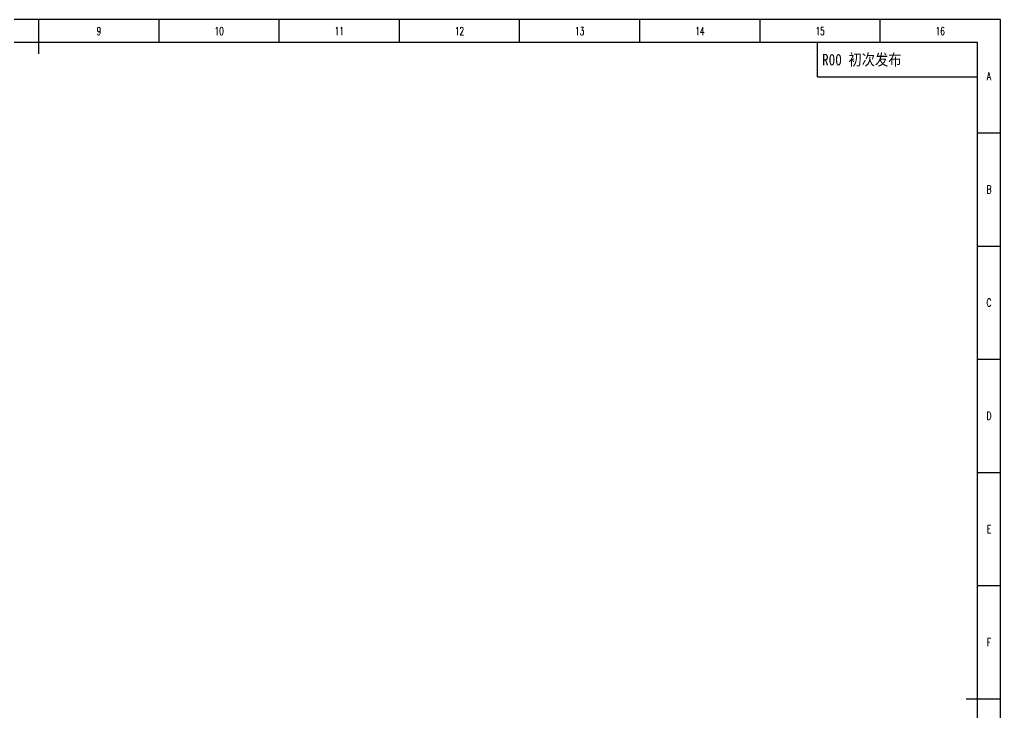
# Model space of a CAD drawing. Header units: millimetres. Extents: x 0 to 841, y 0 to 594.
# Drawn here: x 412.1 to 841, y 291.1 to 594 of the extents above; entities that cross this region are included whole.
import ezdxf
from ezdxf.enums import TextEntityAlignment as Align

# ---------------------------------------------------------------- set-up
doc = ezdxf.new("R2010")
doc.units = ezdxf.units.MM
doc.layers.add('PDM_Title', color=7, linetype='Continuous')
doc.styles.add('HZ', font='TXT.SHX', dxfattribs={"width": 0.667, "bigfont": 'HZTXT.SHX'})
doc.styles.add('pdmHT', font='SIMHEI.TTF')

# ---------------------------------------------------------------- blocks, each defined once
blk = doc.blocks.new('FitPDM_DWGFrame')
at = {"layer": 'PDM_Title', "color": 2}
for p, q in [((841, 594), (0, 594)), ((473.0625, 584), (473.0625, 594)), ((525.625, 584), (525.625, 594)), ((578.1875, 584), (578.1875, 594)), ((630.75, 584), (630.75, 594)), ((683.3125, 584), (683.3125, 594)), ((735.875, 584), (735.875, 594)), ((788.4375, 584), (788.4375, 594)), ((841, 0), (841, 594)), ((831, 544.5), (841, 544.5)), ((831, 495), (841, 495)), ((831, 445.5), (841, 445.5)), ((831, 396), (841, 396)), ((831, 346.5), (841, 346.5))]:
    blk.add_line(p, q, dxfattribs=at)
at = {"layer": 'PDM_Title', "color": 0}
for p, q in [((420.5, 579), (420.5, 594)), ((831, 584), (25, 584)), ((761, 569), (761, 584)), ((831, 10), (831, 584)), ((761, 569), (831, 569)), ((826, 297), (841, 297))]:
    blk.add_line(p, q, dxfattribs=at)
at = {"layer": 'PDM_Title', "color": 2, "style": 'HZ', "width": 0.667}
for s, p in [('9', (446.7812, 589)), ('10', (499.3438, 589)), ('11', (551.9062, 589)), ('12', (604.4688, 589)), ('13', (657.0312, 589)), ('14', (709.5938, 589)), ('15', (762.1562, 589)), ('16', (814.7188, 589)), ('A', (836, 569.25)), ('B', (836, 519.75)), ('C', (836, 470.25)), ('D', (836, 420.75)), ('E', (836, 371.25)), ('F', (836, 321.75))]:
    blk.add_text(s, height=3.5, dxfattribs=at).set_placement(p, align=Align.MIDDLE_CENTER)
at = {"layer": 'PDM_Title', "color": 2, "style": 'pdmHT', "width": 0.85}
blk.add_text('R00 初次发布', height=5, dxfattribs=at).set_placement((763, 574))

msp = doc.modelspace()

# ---------------------------------------------------------------- block references
at = {"layer": 'PDM_Title'}
msp.add_blockref('FitPDM_DWGFrame', (0, 0), dxfattribs=at)

doc.saveas('drawing.dxf')
